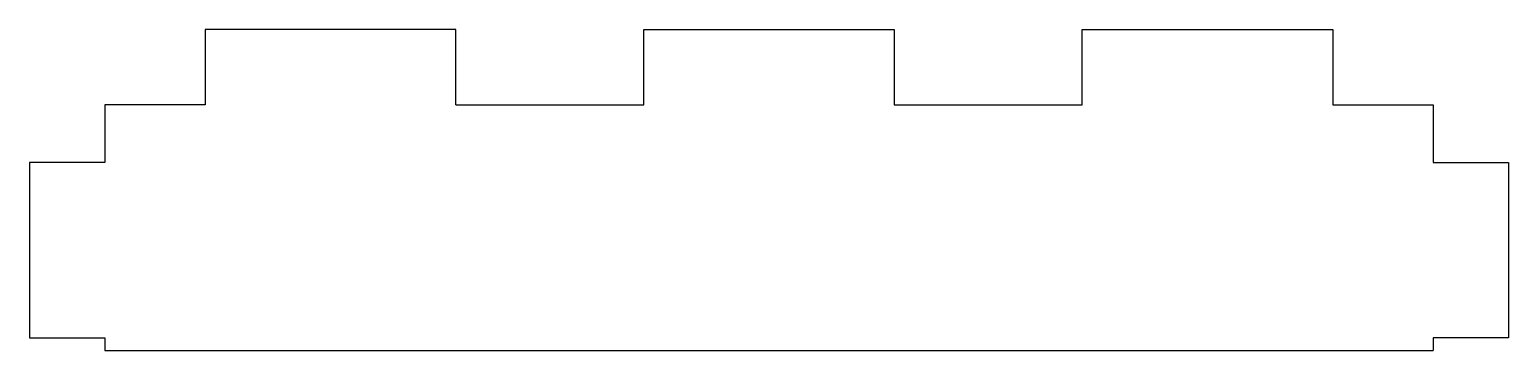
# Model space of a CAD drawing. Extents: x 3 to 62, y 48.8 to 61.6.
import ezdxf

# ---------------------------------------------------------------- set-up
doc = ezdxf.new("R2010")
doc.units = 0
doc.layers.get('0').update_dxf_attribs({"linetype": 'continuous'})

# ---------------------------------------------------------------- blocks, each defined once
blk = doc.blocks.new('PAD')
at = {"color": 0}
for p, q in [((20, 61.6), (10, 61.6)), ((10, 61.6), (10, 58.6)), ((20, 58.6), (20, 61.6)), ((27.5, 61.6), (37.5, 61.6)), ((27.5, 58.6), (27.5, 61.6)), ((37.5, 61.6), (37.5, 58.6)), ((45, 61.6), (55, 61.6)), ((45, 58.6), (45, 61.6)), ((55, 61.6), (55, 58.6)), ((10, 58.6), (6, 58.6)), ((6, 58.6), (6, 56.3)), ((20, 58.6), (27.5, 58.6)), ((37.5, 58.6), (45, 58.6)), ((55, 58.6), (59, 58.6)), ((59, 58.6), (59, 56.3)), ((6, 56.3), (3, 56.3)), ((3, 56.3), (3, 49.3)), ((59, 56.3), (62, 56.3)), ((62, 56.3), (62, 49.3)), ((3, 49.3), (6, 49.3)), ((6, 49.3), (6, 48.8)), ((59, 49.3), (59, 48.8)), ((62, 49.3), (59, 49.3)), ((6, 48.8), (59, 48.8))]:
    blk.add_line(p, q, dxfattribs=at)

msp = doc.modelspace()

# ---------------------------------------------------------------- block references
at = {"color": 0}
msp.add_blockref('PAD', (0, 0), dxfattribs=at)

doc.saveas('drawing.dxf')
